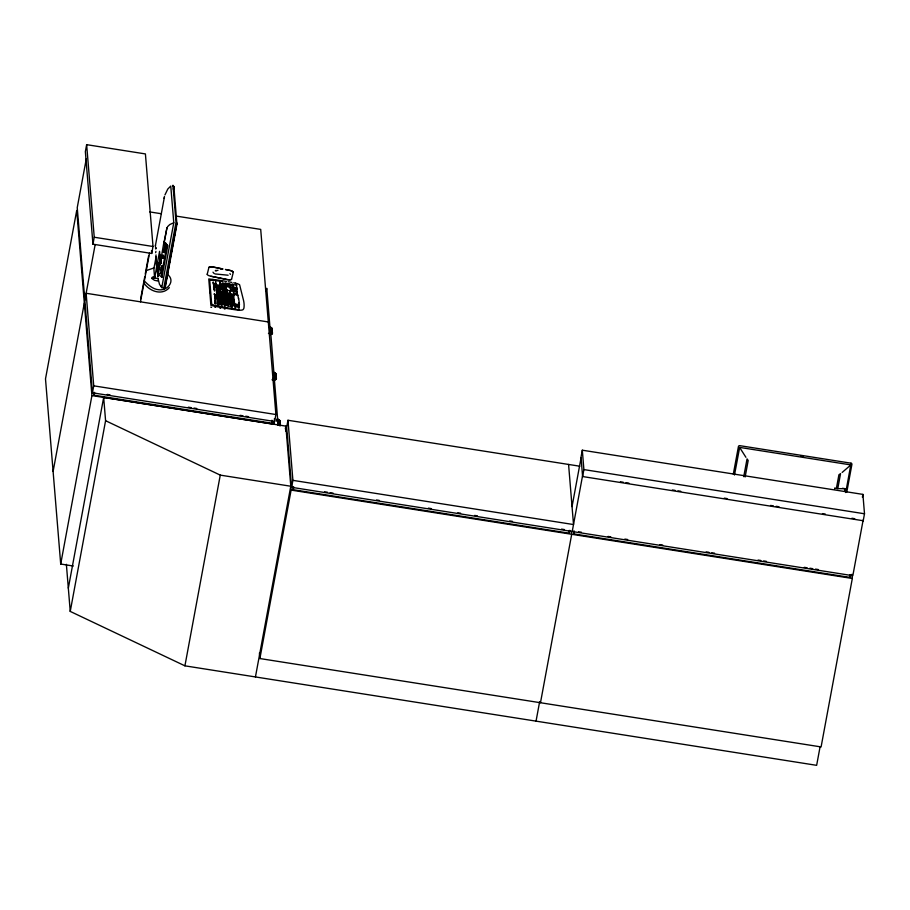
<?xml version="1.0" encoding="UTF-8"?>
<svg xmlns="http://www.w3.org/2000/svg" width="910" height="910" viewBox="0 0 910 910"><rect width="100%" height="100%" fill="white"/><g stroke="black" fill="none" stroke-linecap="round" stroke-linejoin="round"><path stroke-width="1.36" d="M158.169 273.853L157.908 276.697L164.027 241.571L164.926 243.493L167.793 245.495L161.9 277.311L158.34 274.331M156.201 264.082L156.145 256.62L153.87 268.632L154.484 276.629L154.643 278.028L158.204 278.585M158.84 263.183C158.818 261.784 158.886 265.083 158.943 263.126M158.931 265.538L159.113 264.389M159.66 264.969L159.967 262.66L161.138 262.922M159.603 264.275L159.785 263.115M159.625 263.308L159.739 262.399M159.66 263.172L159.716 262.41L159.58 263.092M161.081 263.513L159.989 262.649L161.161 263.149M160.319 256.791L160.376 256.381M160.513 257.166L160.456 255.141L160.467 259.191M160.751 270.372L161.616 270.645L160.843 269.781M160.729 270.043L161.593 270.315M160.877 270.156L160.956 270.008M161.104 268.006L161.718 268.916L161.332 267.972M161.172 268.2C162.003 268.086 161.525 268.359 161.388 267.79M161.73 266.334C162.378 264.617 161.298 268.052 162.321 265.72M161.661 270.509L161.252 269.747M157.93 275.787L157.874 276.56L157.783 271.76M734.484 475.02L739.659 447.401L850.793 464.908L845.731 492.537M176.779 223.087L177.006 223.803A7.769 3.492 6.6 0 1 176.938 224.361L165.449 286.32A6.836 5.892 16.9 0 1 165.233 287.332L164.96 288.004M160.308 261.762L160.16 259.782M159.648 263.854L159.637 264.685M159.728 262.08L160.376 259.816M160.296 259.009L160.683 256.836M160.524 258.963L160.524 259.942M160.513 261.909L159.58 251.331L157.316 263.434L158.01 271.942M159.125 265.709L158.988 265.401M159.932 263.525L161.07 263.377M156.281 262.751L156.463 261.432L156.668 269.724L157.965 274.695M156.145 256.62L156.076 261.83M160.433 257.086L160.615 257.257M160.569 257.86L160.604 259.532M160.683 259.703L160.513 260.76L160.422 258.577M155.496 245.108L155.371 245.848L164.482 196.651L164.153 198.414M157.157 270.884L157.396 269.508M156.804 268.393L157.043 267.039M156.497 265.686L156.736 264.355M155.997 259.612L156.236 258.303M154.643 278.028L156.884 265.697M155.815 256.256L156.054 254.936M86.643 144.667L85.358 151.629L92.956 244.198L151.72 253.458L153.017 246.496L145.407 153.926L86.643 144.667L94.242 237.237L92.956 244.198M86.268 158.943L77.236 207.662L92.445 392.801L274.615 421.489L275.901 414.528L260.704 229.4L176.426 216.125M53.098 471.471L84.323 303.019M84.835 300.232L95.163 244.551M60.708 564.029L91.921 395.588L76.724 210.449L45.5 378.901L60.708 564.029L73.312 566.02M92.445 392.801L93.73 385.84L86.131 293.27L268.302 321.958M272.352 420.42L271.84 423.195L94.071 395.202L94.583 392.415M68.33 588.156L103.672 397.442L285.854 426.13L291.109 490.092L259.885 658.544L821.093 746.928L852.317 578.476L851.965 574.29M820.001 747.235L816.645 765.333L184.923 665.836L70.241 611.418L105.583 420.704L103.672 397.442M140.629 298.98L144.758 276.708M145.27 273.921L148.626 255.824M140.481 301.836L149.513 253.105M155.667 252.673L155.906 251.376M160.604 255.676L159.068 263.718L159.477 268.018M173.344 189.348L173.764 186.3M159.955 263.013L160.114 261.261M164.073 242.037L167.019 227.5L164.232 242.515M162.913 255.278L162.901 258.019L163.584 256.279L162.913 255.278L162.537 257.962L163.277 255.335L163.573 256.301L162.947 255.744M161.9 277.311L161.616 273.944L165.563 252.684L163.527 252.366L165.279 242.89M163.311 257.655L163.55 256.301M166.382 244.358L164.881 252.48L165.916 243.163M167.065 244.471L165.563 252.684M157.976 278.312L159.489 284.295L161.752 287.64L173.776 222.734L170.762 186.061L167.793 189.03L164.938 194.945M166.155 280.519L170.215 258.565M170.727 255.824L175.812 228.387M164.858 288.06L176.779 223.007M184.923 665.836L220.265 475.122L105.583 420.704M266.255 291.041L266.767 288.299L270.543 334.334M285.33 428.917L285.854 426.13M285.922 431.317L286.172 429.998M579.807 466.216L287.969 420.261L286.684 427.222L291.621 487.316L852.829 575.7L863.146 520.008L863.215 520.736L582.605 476.544L581.012 457.161L582.309 450.2L862.908 494.392L864.5 513.775L863.215 520.736M255.437 676.949L290.779 486.236L220.265 475.122M291.621 487.316L292.906 480.355L287.969 420.261M569.967 530.428L569.444 533.214L293.248 489.716L293.759 486.93M572.037 506.608L581.069 457.889M536.047 721.141L539.653 701.644M540.483 702.736L571.707 534.284L571.48 531.497M572.219 531.508L582.548 475.816M582.605 476.544L583.89 469.583L582.309 450.2M850.566 574.62L850.054 577.406L573.857 533.908L574.369 531.121M733.312 474.167L738.431 446.571A1.16 1.092 -4.7 0 1 739.773 445.661L850.975 463.179M743.743 476.658L747.042 458.89L748.191 460.471L745.131 476.954M836.381 488.454L838.918 474.77L840.556 473.621L837.769 488.636L834.982 488.238M844.594 491.468L845.106 488.693L842.558 488.295M846.789 492.037L851.908 464.441A1.16 1.092 -4.7 0 0 850.975 463.179M862.396 497.178L862.908 494.392M155.553 248.874L155.803 247.6M172.763 186.015L172.968 185.242L176.005 222.324L163.595 289.175M214.009 284.534L213.304 284.682L213.987 284.796M214.282 287.64L213.577 287.833L214.26 287.947M216.125 285.501L216.284 284.693L218.423 285.046L218.343 286.65L218.263 285.854M216.227 286.65L216.387 285.842L218.525 286.195L218.445 287.799L218.366 287.003M216.33 287.776L216.489 286.957L218.639 287.31L218.548 288.914L218.48 288.129M216.432 288.857L219.208 288.8M216.489 289.448L216.637 288.641L218.798 288.993L218.707 290.586M216.591 290.586L216.751 289.767L218.9 290.131L218.821 291.7M216.682 291.666L216.842 290.859L219.003 291.211L218.923 292.827M216.785 292.792L216.944 291.985L219.105 292.337L219.037 293.987M215.386 300.778L214.726 300.539L215.386 300.812M216.967 294.715L217.126 293.907L219.299 294.26L219.208 295.852L219.139 295.067M217.069 295.83L217.228 295.022L219.401 295.386L219.321 296.978L219.242 296.194M217.171 296.978L217.331 296.171L219.503 296.535L219.424 298.127L219.344 297.342M217.274 298.071L217.433 297.263L219.606 297.615L219.526 299.253L219.446 298.435M220.004 284.489L220.163 283.67L222.29 284.022L222.211 285.683L222.142 284.841M217.24 299.015L220.061 298.946L219.765 299.435M220.038 286.161L220.197 285.342L222.836 285.786L222.734 287.378L222.677 286.593M217.444 299.97L217.604 299.162L219.788 299.526L219.697 301.142M220.129 287.253L220.277 286.445L222.927 286.889L222.836 288.515L222.768 287.696M217.547 301.108L217.706 300.3L219.89 300.664L219.81 302.313M217.649 302.188L217.808 301.369L219.993 301.733L219.913 303.439M220.22 288.402L220.379 287.594L223.018 288.026L222.927 289.699L222.859 288.834M217.752 303.349L217.911 302.541L220.106 302.905L220.027 304.6M220.379 290.108L220.538 289.3L223.132 289.733L223.155 292.36L222.973 290.54M220.607 292.337L220.755 291.53L223.348 291.962L223.268 293.532M220.72 293.475L220.88 292.667L223.462 293.088L223.382 294.669M222.529 284.648L222.609 282.999M220.834 294.601L220.993 293.793L223.576 294.214L223.496 295.796L223.428 295.022M220.948 295.727L221.107 294.92L223.689 295.34L223.621 296.944L223.53 296.148M223.257 283.943L223.416 283.124L225.976 283.556L225.885 285.149L225.828 284.364M221.062 296.853L221.221 296.046L223.803 296.467L223.735 298.071L223.655 297.286M221.175 298.014L221.335 297.206L223.928 297.638L223.849 299.231L223.769 298.446M223.496 286.73L223.644 285.922L226.18 286.343L226.078 287.935M221.301 299.174L221.46 298.366L224.031 298.787L223.951 300.391L223.871 299.606M223.587 287.833L223.735 287.025L226.26 287.435L226.169 289.027L226.112 288.254M221.414 300.266L221.562 299.447L224.144 299.879L224.065 301.517L223.985 300.687M223.678 288.97L223.837 288.151L226.362 288.572L226.271 290.256L226.203 289.38M221.528 301.403L221.687 300.596L224.258 301.017L224.179 302.655M223.803 290.597L223.962 289.789L226.522 290.21L226.499 292.372L226.362 291.029M221.642 302.575L221.801 301.767L224.372 302.2L224.292 303.803M221.767 303.724L221.915 302.916L224.486 303.337L224.406 304.918L224.326 304.156M223.962 292.326L224.122 291.518L226.704 291.939L226.624 293.498L226.544 292.747M225.805 283.249L225.657 284.056L225.589 283.238M221.881 304.861L222.04 304.054L224.599 304.486L224.52 306.078L224.44 305.294M224.065 293.452L224.224 292.645L226.817 293.065L226.738 294.635L226.658 293.885M224.167 294.613L224.326 293.805L226.931 294.226L226.863 295.818L226.783 295.045M224.383 296.853L224.542 296.046L227.17 296.478L227.09 298.105L227.011 297.297M224.486 297.991L224.645 297.183L227.284 297.615L227.216 299.231L227.125 298.423M224.588 299.128L224.747 298.321L227.409 298.753L227.329 300.391L227.25 299.561M224.702 300.254L224.861 299.447L227.523 299.89L227.443 301.517L227.363 300.698M224.804 301.403L224.963 300.596L227.636 301.039L227.568 302.7L227.477 301.847M224.906 302.552L225.066 301.745L227.762 302.188L227.682 303.815L227.602 303.007M227.068 291.143L227.227 290.336L230.219 290.836L230.241 293.805L230.059 291.644M225.02 303.712L225.179 302.905L227.875 303.349L227.807 304.975L227.716 304.156M225.123 304.861L225.282 304.042L228 304.497L227.921 306.124M225.236 306.022L225.396 305.214L228.114 305.669M226.977 296.956L227.056 295.34L224.429 294.908L224.281 295.716L226.897 296.148M227.557 295.909L227.705 295.102L230.617 295.579L230.526 297.263L230.457 296.398L228.524 296.068M227.671 297.092L227.83 296.285L230.708 296.762L230.617 298.4M229.673 286.934L230.037 285.183L232.892 285.66L232.835 287.458L232.732 286.468M227.784 298.218L227.944 297.411L230.799 297.888L230.708 299.538M228.012 300.527L228.171 299.72L230.992 300.186L230.901 301.824L230.833 300.994M230.355 288.811L230.503 288.004L233.165 288.436L233.096 290.267L233.005 289.243M228.137 301.699L228.296 300.88L231.083 301.346L230.992 302.973L230.924 302.154M228.251 302.837L228.41 302.029L231.174 302.484L231.083 304.111L231.015 303.292M230.457 291.7L230.617 290.893L233.438 291.359L233.54 294.931M228.364 303.963L228.524 303.155L231.265 303.599L231.185 305.271L231.117 304.406M228.478 305.089L228.637 304.281L231.368 304.736L231.276 306.442M232.767 284.273L232.607 285.08L232.528 284.25M228.66 306.158L232.05 306.295L232.232 308.183M230.89 295.966L231.038 295.147L233.847 295.613M231.004 297.104L231.163 296.296L233.961 296.762M233.335 285.456L233.495 284.648L236.725 285.183M231.117 298.252L231.276 297.433L234.063 297.9M230.81 300.675L230.89 299.015L228.057 298.548L227.898 299.356L230.731 299.822M233.347 288.163L233.426 289.152M233.62 288.254L233.779 287.435L236.953 287.969M231.458 301.699L231.618 300.891L234.393 301.346L234.314 302.973M233.836 290.506L233.995 289.687L237.135 290.21M231.572 302.837L231.731 302.029L234.496 302.484L234.416 304.099L234.336 303.303M231.811 305.168L231.97 304.361L234.723 304.816L234.643 306.442L234.564 305.623M234.177 293.919L234.336 293.111L237.408 293.623M232.152 306.351L232.312 305.544L234.825 305.953L235.053 308.228M234.314 295.295L234.473 294.487L238.181 295.102M234.2 301.813L234.28 300.209L231.504 299.743M235.394 306.226L235.554 305.419L239.285 306.033M173.73 186.425L174.037 187.653A7.769 6.95 18.3 0 1 174.015 188.802M158.044 271.885L160.114 259.919M158.386 281.11L154.507 280.303L152.027 278.642L152.402 277.129L155.417 276.629M207.207 274.297L208.902 267.438A4.061 1.285 11 0 1 213.202 266.994L222.768 268.905M207.218 274.194A4.061 1.285 11 0 0 210.892 276.242L227.273 279.62A4.061 1.285 11 0 0 231.572 279.177L233.279 272.317A4.061 1.285 11 0 0 229.593 270.281L225.498 269.451M739.659 447.481L745.916 457.298M272.238 379.413L274.445 379.766L270.77 333.47M271.18 333.777L271.112 333.993A2.775 0.876 10.5 0 1 269.986 334.345M271.954 332.048L271.874 332.286A3.208 1.012 10.5 0 1 269.849 332.685M271.692 333.845L271.612 334.095A3.287 1.035 10.5 0 1 269.553 334.505M272.363 332.343L272.272 332.616A3.674 1.16 10.5 0 1 269.963 333.071M272.556 332.798L272.465 333.083A3.947 1.251 10.5 0 1 269.986 333.583M274.547 378.094L274.206 373.908A2.013 0.637 10.5 0 0 273.318 373.384M275.138 379.163L275.07 379.379A2.775 0.876 10.5 0 1 274.456 379.663M275.65 379.231L275.571 379.47A3.287 1.035 10.5 0 1 274.228 379.891M276.321 377.73L276.231 377.991A3.674 1.16 10.5 0 1 273.921 378.458L273.057 378.378M276.128 379.049L276.037 379.322A3.731 1.172 10.5 0 1 274.513 379.788M279.779 424.265L279.7 424.504A3.208 1.012 10.5 0 1 277.686 424.913M280.189 424.572L280.098 424.834A3.674 1.16 10.5 0 1 277.789 425.3M238.443 298.844L238.022 295.909M167.554 226.681L169.749 224.565L173.776 222.722M850.782 464.987L842.148 472.449M169.362 287.628C162.014 295.932 149.945 291.325 144.315 283.681M163.299 257.189L162.901 258.019M145.998 270.68L154.006 267.927M216 270.236L215.272 270.805L216.125 270.793M218.036 270.247L216.466 270.725M160.82 272.568L160.877 271.737L160.729 272.545M220.777 304.19L217.752 303.894M845.106 488.693L837.769 488.636M222.347 281.611L215.545 280.485A5.073 1.604 11 0 0 213.554 280.394L212.872 280.348A12.638 3.981 11 0 0 209.732 280.348L211.7 304.349A18.951 5.972 11 0 1 214.908 305.396L215.761 305.771A4.755 1.502 11 0 0 217.661 306.147L238.932 309.73L238.955 302.689M228.148 275.218L214.942 273.933M213.554 280.394L212.872 280.348M220.254 268.803L220.948 268.905M273.023 378.878L273.944 378.958A3.947 1.251 10.5 0 0 276.424 378.469L275.866 373.555A3.674 1.16 10.5 0 0 273.421 372.338M212.974 279.45L208.765 278.938L210.892 305.316L215.329 306.431M236.498 287.719L220.277 285.183L219.674 280.792M220.197 285.592L229.65 287.071M232.357 287.492L235.064 287.913M149.74 211.916L160.979 213.691M94.242 237.237L153.017 246.496M164.664 249.931L163.311 249.715L163.527 252.366M163.152 255.755L162.97 257.519M161.15 260.681L160.046 260.465L159.944 263.832L159.785 261.841M159.841 261.659L161.138 261.83M159.75 261.864L161.161 262.16L159.739 261.955M159.898 262.216L161.104 262.399M159.91 262.399L161.127 262.728M159.944 262.774L161.161 263.104M158.124 273.398L161.616 273.944M151.811 278.073L153.699 278.369M163.356 287.787L163.595 289.448M268.45 333.378L270.657 333.72M800.698 456.024L803.473 456.467M272.249 380.05L274.456 380.391L278.119 425.038M93.73 385.84L275.901 414.528M107.187 394.405L109.985 394.849M188.37 407.191L191.168 407.635M193.966 408.067L196.765 408.51M240.16 415.347L242.959 415.79M245.757 416.223L248.555 416.666M583.89 469.583L864.5 513.775M91.921 395.588L274.092 424.276L273.864 421.466M620.427 481.788L623.236 482.232M626.034 482.664L628.844 483.108M672.342 489.955L675.14 490.399M677.95 490.843L680.76 491.286M724.246 498.134L727.056 498.578M770.554 505.425L773.352 505.869M776.162 506.313L778.971 506.756M822.458 513.604L825.268 514.048M851.931 518.245L854.729 518.689M292.906 480.355L573.516 524.547L568.579 464.453M324.608 491.787L327.418 492.23M330.216 492.674L333.026 493.118M376.478 499.965L379.288 500.398M428.36 508.133L431.158 508.576M457.798 512.762L460.608 513.206M474.622 515.413L477.432 515.856M509.68 520.941L512.478 521.373M561.55 529.108L564.348 529.552M578.578 531.793L581.376 532.225M608.016 536.422L610.826 536.866M624.84 539.073L627.65 539.516M659.886 544.589L662.696 545.033M706.16 551.881L708.958 552.324M711.768 552.768L714.566 553.2M758.03 560.048L760.84 560.492M763.638 560.935L766.447 561.379M804.303 567.339L807.102 567.783M809.911 568.215L812.71 568.659M815.519 569.103L818.317 569.546M291.109 490.092L852.317 578.476M231.675 285.228L226.533 283.613L226.374 284.432L229.513 284.944L229.582 285.729L229.923 284.113L232.789 284.58L232.71 286.161L232.63 285.387M218.093 304.452L220.277 304.816M212.804 279.427L213.827 279.586A70.218 22.113 11 0 1 226.442 281.418M226.283 283.294L229.422 283.818M229.604 286.058L226.465 285.535L226.624 284.728L229.764 285.251L229.832 286.127M237.044 289.073L233.881 288.55L233.722 289.369L236.884 289.892L236.384 283.795M214.214 286.855L213.497 286.912L214.18 287.025M231.47 290.119L233.472 290.449M237.157 291.7L230.56 289.539L230.219 288.299M234.188 291.393L237.271 291.905M214.373 288.709L213.657 288.754L214.339 288.868M231.39 298.594L234.177 299.06L234.097 300.653L234.018 299.868M239.478 304.748L235.428 304.076L235.269 304.884L237.965 305.339M214.942 303.007L215.715 304.042M214.908 303.178L215.602 303.292M235.701 306.829L239.228 307.421M235.371 283.158L235.644 283.215A3.947 1.24 11 0 1 237.919 283.909A4.311 1.354 11 0 1 239.626 284.83L243.266 299.345A195.866 61.687 11 0 1 243.96 307.808A29.939 9.43 11 0 1 243.106 309.559A4.914 1.547 11 0 1 241.707 310.094L241.15 310.173A8.508 2.684 11 0 1 236.691 309.98A153.961 48.492 11 0 1 216.182 306.579L215.147 306.397L215.079 305.544M222.745 269.007L213.179 267.096A4.061 1.285 11 0 0 208.89 267.54M225.475 269.553L229.582 270.372A4.061 1.285 11 0 1 233.256 272.42M210.892 276.242L227.295 279.518A4.061 1.285 11 0 0 231.595 279.074M211.598 307.409L210.756 307.114M233.688 282.805L235.485 283.192M224.326 308.877L225.054 309.059M219.89 308.137L220.538 308.331M214.76 307.079L215.442 307.318M220.197 289.266C237.578 289.607 217.444 292.918 220.027 285.706M161.286 286.104L161.752 287.64M214.032 273.444L212.974 272.17M166.723 273.944C176.176 279.87 168.088 290.825 159.136 289.812C153.369 289.448 148.58 285.319 144.736 281.372M229.866 273.637L230.48 274.365M156.122 248.68L155.371 246.564M163.402 288.629L163.777 289.425M272.17 329.397L272.022 329.079A3.97 1.251 10.5 0 0 271.646 328.715M270.247 328.533L270.645 332.537M279.859 421.296L280.314 425.505M278.699 422.149L278.585 421.91A2.775 0.876 10.5 0 0 277.368 421.193M278.289 421.865L278.198 421.66A2.309 0.728 10.5 0 0 277.175 421.057M165.097 284.955L165.449 286.32M157.544 273.137L157.953 275.048M238.602 298.036L239.444 304.44M221.994 306.488L220.345 289.585L220.538 292.804M220.948 297.035L221.494 302.666M849.826 574.62L850.054 577.406M834.686 488.17L834.743 488.841M573.618 531.121L573.857 533.908M569.216 530.428L569.444 533.214M293.02 486.93L293.248 489.716M276.287 376.717L276.356 378.947A3.97 1.251 10.5 0 1 274.729 379.447M279.996 425.891L279.347 420.136A3.208 1.012 10.5 0 0 277.209 419.078M274.536 378.401L274.137 374.397A2.036 0.637 10.5 0 0 273.637 374.033M278.255 423.332L278.005 421.228A2.036 0.637 10.5 0 0 277.118 420.704M274.388 418.68L274.615 421.489M273.478 421.558L273.705 424.344M271.601 420.397L271.84 423.195M237.055 291.974L237.351 295.579M231.208 305.544L231.356 307.591M259.43 652.959L259.885 658.544M219.594 281.19L219.833 284.022M215.579 280.314L217.695 305.976M215.772 283.192L216.102 287.241M216.66 293.998L216.989 298.048M217.319 302.097L217.661 306.147M215.761 305.771L215.829 306.511M210.108 290.438L210.346 293.259M173.867 186.561L176.938 224.361M159.921 261.25L159.989 263.388M151.492 250.648L151.72 253.458M93.844 392.403L94.071 395.202M66.373 564.314L70.241 611.418M228.262 281.736A70.218 22.113 11 0 1 231.879 282.43M269.383 327.771A3.97 1.251 10.5 0 1 270.281 328.044M269.838 327.19A2.696 0.853 10.5 0 1 271.021 327.896L271.373 332.184A2.696 0.853 10.5 0 1 269.678 332.525M269.997 327.725A2.252 0.717 10.5 0 1 270.554 328.123L270.907 332.343A2.252 0.717 10.5 0 1 269.986 332.628M269.462 326.963A3.674 1.16 10.5 0 1 271.908 328.169L272.397 333.572A3.97 1.251 10.5 0 1 269.895 334.072M270.099 327.077A3.208 1.012 10.5 0 1 271.51 327.918L272.079 333.936A3.731 1.172 10.5 0 1 269.747 334.402M269.462 327.293A3.947 1.251 10.5 0 1 271.123 327.884M271.715 328.237A3.947 1.251 10.5 0 1 272.09 328.59M270.52 333.799A2.309 0.728 10.5 0 1 269.769 333.959M277.049 419.226A2.696 0.853 10.5 0 1 278.847 420.113L279.199 424.401A2.696 0.853 10.5 0 1 278.096 424.742M276.879 419.601A2.252 0.717 10.5 0 1 278.38 420.34L278.733 424.56A2.252 0.717 10.5 0 1 277.812 424.845M277.288 419.18A3.674 1.16 10.5 0 1 279.734 420.386L280.291 425.3A3.947 1.251 10.5 0 1 279.962 425.55M277.197 420.227A2.013 0.637 10.5 0 1 278.073 420.75L278.426 424.924A2.013 0.637 10.5 0 1 277.971 425.141M278.881 420.591A3.97 1.251 10.5 0 1 279.472 420.943M277.903 420.738A3.731 1.172 10.5 0 1 279.188 421.364M276.89 420.841A3.287 1.035 10.5 0 1 278.767 421.637M277.3 419.51A3.947 1.251 10.5 0 1 279.927 420.818M273.751 374.408A2.309 0.728 10.5 0 1 274.32 374.818M273.5 374.351A2.775 0.876 10.5 0 1 274.456 374.829M273.182 372.383A2.696 0.853 10.5 0 1 274.979 373.282L275.332 377.57A2.696 0.853 10.5 0 1 273.637 377.9M273.523 372.918A2.252 0.717 10.5 0 1 274.513 373.498L274.865 377.718A2.252 0.717 10.5 0 1 273.444 378.003M273.33 372.236A3.208 1.012 10.5 0 1 275.468 373.293L275.832 377.661A3.208 1.012 10.5 0 1 273.808 378.071M275.002 373.748A3.97 1.251 10.5 0 1 275.98 374.454M274.308 372.952A3.947 1.251 10.5 0 1 276.048 373.976M274.672 379.049A2.309 0.728 10.5 0 1 274.479 379.186M159.125 263.752L158.886 264.821L159.068 263.786M213.133 282.248L213.873 283.476L213.133 282.248M213.236 283.397L213.895 283.67L214.532 291.029L213.918 283.51L213.236 283.397M214.168 294.101L214.828 294.385L215.477 301.881L214.851 294.214L214.168 294.101M214.84 301.813L215.579 303.041L214.84 301.813M216.921 293.418C218.73 295.124 221.289 293.179 216.921 293.418M223.507 284.227L223.348 285.035L225.919 285.467L225.987 286.309L226.067 284.659L223.507 284.227M227.489 292.884L227.329 293.691L230.275 294.169L230.332 294.954L230.435 293.361L227.489 292.884M227.602 293.998L227.443 294.806L230.367 295.295L230.435 296.137L230.526 294.476L227.602 293.998M230.924 294.021L230.776 294.84L233.586 295.295L233.654 296.046L233.733 294.487L230.924 294.021M231.857 303.189L231.697 303.997L234.45 304.452L234.53 305.271L234.609 303.644L231.857 303.189"/></g></svg>
